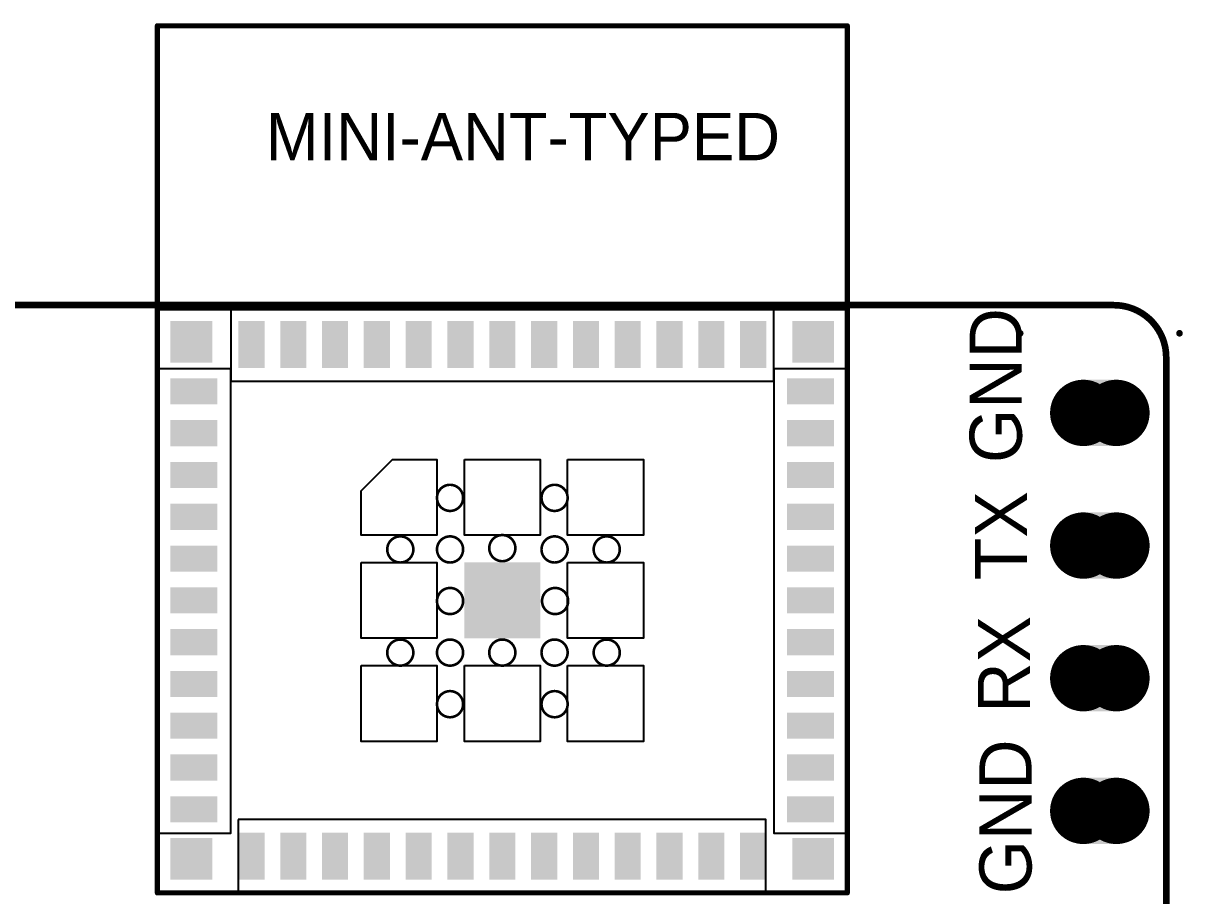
# Model space of a CAD drawing. Extents: x -12.2 to 34.7, y -17.8 to 44.3.
# Drawn here: x 3.53 to 25.72, y 27.6 to 44.31 of the extents above; entities that cross this region are included whole.
import ezdxf
from ezdxf.enums import TextEntityAlignment as Align

# ---------------------------------------------------------------- set-up
doc = ezdxf.new("R2010")
doc.units = 0
doc.header["$MEASUREMENT"] = 0
for name, color, linetype in [('2DLINES_1', 5, 'Continuous'), ('BOARD_OUTLINE', 1, 'Continuous'), ('LAYNR3', 1, 'Continuous'), ('LAYNR8', 9, 'Continuous'), ('PADLAYER_TOP', 160, 'Continuous'), ('PLACEMENT_OUTLINE_BOTTOM', 11, 'Continuous'), ('PLACEMENT_OUTLINE_TOP', 6, 'Continuous'), ('TOP', 10, 'Continuous')]:
    doc.layers.add(name, color=color, linetype=linetype)

msp = doc.modelspace()

# ---------------------------------------------------------------- linework, layer by layer
at = {"layer": '2DLINES_1', "const_width": 0.1016}
for points in [[(6.096, 38.862), (6.096, 44.2606)], [(6.096, 44.2606), (19.296, 44.2606)], [(19.296, 44.2606), (19.296, 38.8606)], [(19.296, 38.8606), (6.096, 38.862)], [(6.096, 38.8606), (19.296, 38.8606)], [(6.096, 27.6606), (6.096, 38.8606)], [(19.296, 38.8606), (19.296, 27.6606)], [(19.296, 27.6606), (6.096, 27.6606)]]:
    msp.add_lwpolyline(points, dxfattribs=at)
at = {"layer": '2DLINES_1', "const_width": 0.0508}
for points in [[(6.0706, 44.2606, 1), (6.1214, 44.2606, 1)], [(6.0706, 44.2606, 1), (6.1214, 44.2606, 1)], [(19.2706, 44.2606, 1), (19.3214, 44.2606, 1)], [(19.2706, 44.2606, 1), (19.3214, 44.2606, 1)], [(6.0706, 38.862, 1), (6.1214, 38.862, 1)], [(6.0706, 38.862, 1), (6.1214, 38.862, 1)], [(6.0706, 38.8606, 1), (6.1214, 38.8606, 1)], [(6.0706, 38.8606, 1), (6.1214, 38.8606, 1)], [(19.2706, 38.8606, 1), (19.3214, 38.8606, 1)], [(19.2706, 38.8606, 1), (19.3214, 38.8606, 1)], [(19.2706, 38.8606, 1), (19.3214, 38.8606, 1)], [(19.2706, 38.8606, 1), (19.3214, 38.8606, 1)], [(6.0706, 27.6606, 1), (6.1214, 27.6606, 1)], [(6.0706, 27.6606, 1), (6.1214, 27.6606, 1)], [(19.2706, 27.6606, 1), (19.3214, 27.6606, 1)], [(19.2706, 27.6606, 1), (19.3214, 27.6606, 1)]]:
    msp.add_lwpolyline(points, format="xyb", close=True, dxfattribs=at)
at = {"layer": 'BOARD_OUTLINE', "const_width": 0.127}
for points in [[(24.4, 38.9128), (1, 38.9128, 0.414214)], [(24.4, 38.9128), (1, 38.9128, 0.414214)], [(25.4, 37.9128, 0.414214), (24.4, 38.9128)], [(25.4, 37.9128, 0.414214), (24.4, 38.9128)], [(25.4, 1), (25.4, 37.9128, 0.414214)], [(25.4, 1), (25.4, 37.9128, 0.414214)]]:
    msp.add_lwpolyline(points, format="xyb", dxfattribs=at)
at = {"layer": 'BOARD_OUTLINE', "const_width": 0.0635}
for points in [[(24.36825, 38.9128, 1), (24.43175, 38.9128, 1)], [(24.36825, 38.9128, 1), (24.43175, 38.9128, 1)], [(24.36825, 38.9128, 1), (24.43175, 38.9128, 1)], [(24.36825, 38.9128, 1), (24.43175, 38.9128, 1)], [(25.36825, 37.9128, 1), (25.43175, 37.9128, 1)], [(25.36825, 37.9128, 1), (25.43175, 37.9128, 1)], [(25.36825, 37.9128, 1), (25.43175, 37.9128, 1)], [(25.36825, 37.9128, 1), (25.43175, 37.9128, 1)]]:
    msp.add_lwpolyline(points, format="xyb", close=True, dxfattribs=at)
at = {"layer": 'LAYNR8', "const_width": 0.05}
for points in [[(11.446, 35.2229, 1), (11.946, 35.2229, 1), (11.446, 35.2229)], [(13.446, 35.2229, 1), (13.946, 35.2229, 1), (13.446, 35.2229)], [(10.49386, 34.2354, 1), (10.99386, 34.2354, 1), (10.49386, 34.2354)], [(11.446, 34.2354, 1), (11.946, 34.2354, 1), (11.446, 34.2354)], [(12.446, 34.2606, 1), (12.946, 34.2606, 1), (12.446, 34.2606)], [(13.446, 34.2354, 1), (13.946, 34.2354, 1), (13.446, 34.2354)], [(14.44386, 34.2354, 1), (14.94386, 34.2354, 1), (14.44386, 34.2354)], [(11.446, 33.2479, 1), (11.946, 33.2479, 1), (11.446, 33.2479)], [(13.45636, 33.2479, 1), (13.95636, 33.2479, 1), (13.45636, 33.2479)], [(10.49386, 32.2604, 1), (10.99386, 32.2604, 1), (10.49386, 32.2604)], [(11.446, 32.2604, 1), (11.946, 32.2604, 1), (11.446, 32.2604)], [(12.446, 32.2606, 1), (12.946, 32.2606, 1), (12.446, 32.2606)], [(13.446, 32.2604, 1), (13.946, 32.2604, 1), (13.446, 32.2604)], [(14.44386, 32.2604, 1), (14.94386, 32.2604, 1), (14.44386, 32.2604)], [(11.446, 31.2729, 1), (11.946, 31.2729, 1), (11.446, 31.2729)], [(13.446, 31.2729, 1), (13.946, 31.2729, 1), (13.446, 31.2729)]]:
    msp.add_lwpolyline(points, format="xyb", dxfattribs=at)
at = {"layer": 'PADLAYER_TOP', "const_width": 0.635}
for points in [[(23.495, 36.85, 1), (24.13, 36.85, 1)], [(24.13, 36.85, 1), (24.765, 36.85, 1)], [(23.495, 34.31, 1), (24.13, 34.31, 1)], [(24.13, 34.31, 1), (24.765, 34.31, 1)], [(23.495, 31.77, 1), (24.13, 31.77, 1)], [(24.13, 31.77, 1), (24.765, 31.77, 1)], [(23.495, 29.23, 1), (24.13, 29.23, 1)], [(24.13, 29.23, 1), (24.765, 29.23, 1)]]:
    msp.add_lwpolyline(points, format="xyb", close=True, dxfattribs=at)
at = {"layer": 'PADLAYER_TOP'}
for points in [[(9.996, 35.3606), (10.596, 35.9606), (11.446, 35.9606), (11.446, 34.5106), (9.996, 34.5106), (9.996, 35.3606)], [(11.971, 35.9606), (13.421, 35.9606), (13.421, 34.5106), (11.971, 34.5106), (11.971, 35.9606)], [(13.946, 35.9606), (15.396, 35.9606), (15.396, 34.5106), (13.946, 34.5106), (13.946, 35.9606)], [(9.996, 33.9856), (11.446, 33.9856), (11.446, 32.5356), (9.996, 32.5356), (9.996, 33.9856)], [(13.946, 33.9856), (15.396, 33.9856), (15.396, 32.5356), (13.946, 32.5356), (13.946, 33.9856)], [(9.996, 32.0106), (11.446, 32.0106), (11.446, 30.5606), (9.996, 30.5606), (9.996, 32.0106)], [(11.971, 32.0106), (13.421, 32.0106), (13.421, 30.5606), (11.971, 30.5606), (11.971, 32.0106)], [(13.946, 32.0106), (15.396, 32.0106), (15.396, 30.5606), (13.946, 30.5606), (13.946, 32.0106)]]:
    msp.add_lwpolyline(points, close=True, dxfattribs=at)
for points in [[(6.346, 37.8106), (7.146, 37.8106), (6.346, 38.6106), (7.146, 38.6106)], [(8.146, 37.7106), (8.146, 38.6106), (7.646, 37.7106), (7.646, 38.6106)], [(8.946, 37.7106), (8.946, 38.6106), (8.446, 37.7106), (8.446, 38.6106)], [(9.746, 37.7106), (9.746, 38.6106), (9.246, 37.7106), (9.246, 38.6106)], [(10.546, 37.7106), (10.546, 38.6106), (10.046, 37.7106), (10.046, 38.6106)], [(11.346, 37.7106), (11.346, 38.6106), (10.846, 37.7106), (10.846, 38.6106)], [(12.146, 37.7106), (12.146, 38.6106), (11.646, 37.7106), (11.646, 38.6106)], [(12.946, 37.7106), (12.946, 38.6106), (12.446, 37.7106), (12.446, 38.6106)], [(13.746, 37.7106), (13.746, 38.6106), (13.246, 37.7106), (13.246, 38.6106)], [(14.546, 37.7106), (14.546, 38.6106), (14.046, 37.7106), (14.046, 38.6106)], [(15.346, 37.7106), (15.346, 38.6106), (14.846, 37.7106), (14.846, 38.6106)], [(16.146, 37.7106), (16.146, 38.6106), (15.646, 37.7106), (15.646, 38.6106)], [(16.946, 37.7106), (16.946, 38.6106), (16.446, 37.7106), (16.446, 38.6106)], [(17.746, 37.7106), (17.746, 38.6106), (17.246, 37.7106), (17.246, 38.6106)], [(18.246, 37.8106), (19.046, 37.8106), (18.246, 38.6106), (19.046, 38.6106)], [(6.346, 37.0106), (7.246, 37.0106), (6.346, 37.5106), (7.246, 37.5106)], [(18.146, 37.0106), (19.046, 37.0106), (18.146, 37.5106), (19.046, 37.5106)], [(24.4475, 37.485), (23.8125, 37.485), (24.4475, 36.215), (23.8125, 36.215)], [(6.346, 36.2106), (7.246, 36.2106), (6.346, 36.7106), (7.246, 36.7106)], [(18.146, 36.2106), (19.046, 36.2106), (18.146, 36.7106), (19.046, 36.7106)], [(6.346, 35.4106), (7.246, 35.4106), (6.346, 35.9106), (7.246, 35.9106)], [(18.146, 35.4106), (19.046, 35.4106), (18.146, 35.9106), (19.046, 35.9106)], [(6.346, 34.6106), (7.246, 34.6106), (6.346, 35.1106), (7.246, 35.1106)], [(18.146, 34.6106), (19.046, 34.6106), (18.146, 35.1106), (19.046, 35.1106)], [(24.4475, 34.945), (23.8125, 34.945), (24.4475, 33.675), (23.8125, 33.675)], [(6.346, 33.8106), (7.246, 33.8106), (6.346, 34.3106), (7.246, 34.3106)], [(18.146, 33.8106), (19.046, 33.8106), (18.146, 34.3106), (19.046, 34.3106)], [(11.971, 32.5356), (13.421, 32.5356), (11.971, 33.9856), (13.421, 33.9856)], [(6.346, 33.0106), (7.246, 33.0106), (6.346, 33.5106), (7.246, 33.5106)], [(18.146, 33.0106), (19.046, 33.0106), (18.146, 33.5106), (19.046, 33.5106)], [(6.346, 32.2106), (7.246, 32.2106), (6.346, 32.7106), (7.246, 32.7106)], [(18.146, 32.2106), (19.046, 32.2106), (18.146, 32.7106), (19.046, 32.7106)], [(24.4475, 32.405), (23.8125, 32.405), (24.4475, 31.135), (23.8125, 31.135)], [(6.346, 31.4106), (7.246, 31.4106), (6.346, 31.9106), (7.246, 31.9106)], [(18.146, 31.4106), (19.046, 31.4106), (18.146, 31.9106), (19.046, 31.9106)], [(6.346, 30.6106), (7.246, 30.6106), (6.346, 31.1106), (7.246, 31.1106)], [(18.146, 30.6106), (19.046, 30.6106), (18.146, 31.1106), (19.046, 31.1106)], [(6.346, 29.8106), (7.246, 29.8106), (6.346, 30.3106), (7.246, 30.3106)], [(18.146, 29.8106), (19.046, 29.8106), (18.146, 30.3106), (19.046, 30.3106)], [(24.4475, 29.865), (23.8125, 29.865), (24.4475, 28.595), (23.8125, 28.595)], [(6.346, 29.0106), (7.246, 29.0106), (6.346, 29.5106), (7.246, 29.5106)], [(18.146, 29.0106), (19.046, 29.0106), (18.146, 29.5106), (19.046, 29.5106)], [(6.346, 27.9106), (7.146, 27.9106), (6.346, 28.7106), (7.146, 28.7106)], [(8.146, 27.9106), (8.146, 28.8106), (7.646, 27.9106), (7.646, 28.8106)], [(8.946, 27.9106), (8.946, 28.8106), (8.446, 27.9106), (8.446, 28.8106)], [(9.746, 27.9106), (9.746, 28.8106), (9.246, 27.9106), (9.246, 28.8106)], [(10.546, 27.9106), (10.546, 28.8106), (10.046, 27.9106), (10.046, 28.8106)], [(11.346, 27.9106), (11.346, 28.8106), (10.846, 27.9106), (10.846, 28.8106)], [(12.146, 27.9106), (12.146, 28.8106), (11.646, 27.9106), (11.646, 28.8106)], [(12.946, 27.9106), (12.946, 28.8106), (12.446, 27.9106), (12.446, 28.8106)], [(13.746, 27.9106), (13.746, 28.8106), (13.246, 27.9106), (13.246, 28.8106)], [(14.546, 27.9106), (14.546, 28.8106), (14.046, 27.9106), (14.046, 28.8106)], [(15.346, 27.9106), (15.346, 28.8106), (14.846, 27.9106), (14.846, 28.8106)], [(16.146, 27.9106), (16.146, 28.8106), (15.646, 27.9106), (15.646, 28.8106)], [(16.946, 27.9106), (16.946, 28.8106), (16.446, 27.9106), (16.446, 28.8106)], [(17.746, 27.9106), (17.746, 28.8106), (17.246, 27.9106), (17.246, 28.8106)], [(18.246, 27.9106), (19.046, 27.9106), (18.246, 28.7106), (19.046, 28.7106)]]:
    msp.add_solid(points, dxfattribs=at)
at = {"layer": 'PLACEMENT_OUTLINE_BOTTOM', "const_width": 0.0635}
for points in [[(22.57425, 38.374, 1), (22.63775, 38.374, 1)], [(22.57425, 38.374, 1), (22.63775, 38.374, 1)], [(25.62225, 38.374, 1), (25.68575, 38.374, 1)], [(25.62225, 38.374, 1), (25.68575, 38.374, 1)]]:
    msp.add_lwpolyline(points, format="xyb", close=True, dxfattribs=at)
at = {"layer": 'PLACEMENT_OUTLINE_TOP', "const_width": 0.05}
for points in [[(11.446, 35.2229, 1), (11.946, 35.2229, 1), (11.446, 35.2229)], [(13.446, 35.2229, 1), (13.946, 35.2229, 1), (13.446, 35.2229)], [(10.49386, 34.2354, 1), (10.99386, 34.2354, 1), (10.49386, 34.2354)], [(11.446, 34.2354, 1), (11.946, 34.2354, 1), (11.446, 34.2354)], [(12.446, 34.2606, 1), (12.946, 34.2606, 1), (12.446, 34.2606)], [(13.446, 34.2354, 1), (13.946, 34.2354, 1), (13.446, 34.2354)], [(14.44386, 34.2354, 1), (14.94386, 34.2354, 1), (14.44386, 34.2354)], [(11.446, 33.2479, 1), (11.946, 33.2479, 1), (11.446, 33.2479)], [(13.45636, 33.2479, 1), (13.95636, 33.2479, 1), (13.45636, 33.2479)], [(10.49386, 32.2604, 1), (10.99386, 32.2604, 1), (10.49386, 32.2604)], [(11.446, 32.2604, 1), (11.946, 32.2604, 1), (11.446, 32.2604)], [(12.446, 32.2606, 1), (12.946, 32.2606, 1), (12.446, 32.2606)], [(13.446, 32.2604, 1), (13.946, 32.2604, 1), (13.446, 32.2604)], [(14.44386, 32.2604, 1), (14.94386, 32.2604, 1), (14.44386, 32.2604)], [(11.446, 31.2729, 1), (11.946, 31.2729, 1), (11.446, 31.2729)], [(13.446, 31.2729, 1), (13.946, 31.2729, 1), (13.446, 31.2729)]]:
    msp.add_lwpolyline(points, format="xyb", dxfattribs=at)
at = {"layer": 'TOP'}
for points in [[(6.09854, 44.2468), (19.29384, 44.2468), (19.29384, 38.86962), (6.09854, 38.86962), (6.09854, 44.2468)], [(7.50062, 38.85438), (7.50062, 37.45484), (17.88922, 37.45484), (17.88922, 38.85438), (7.50062, 38.85438)], [(7.49916, 37.69106), (6.092, 37.69106), (6.09194, 28.8036), (7.4991, 28.8036), (7.49916, 37.69106)], [(19.30508, 37.69614), (17.89284, 37.69614), (17.89278, 28.8036), (19.30502, 28.8036), (19.30508, 37.69614)], [(7.64394, 29.06706), (7.64394, 27.66498), (17.7379, 27.66498), (17.7379, 29.06706), (7.64394, 29.06706)]]:
    msp.add_lwpolyline(points, close=True, dxfattribs=at)

# ---------------------------------------------------------------- texts
at = {"layer": 'LAYNR3'}
for s, p in [('GND', (22.9362, 35.8902)), ('TX', (23.03649, 33.64528)), ('RX', (23.09379, 31.10852)), ('GND', (23.12245, 27.63179))]:
    msp.add_text(s, height=0.997863, rotation=89.999982, dxfattribs=at).set_placement(p, align=Align.BOTTOM_LEFT)
at = {"layer": 'LAYNR8'}
msp.add_text('MINI-ANT-TYPED', height=0.907148, dxfattribs=at).set_placement((8.17118, 41.4147), align=Align.BOTTOM_LEFT)

doc.saveas('drawing.dxf')
